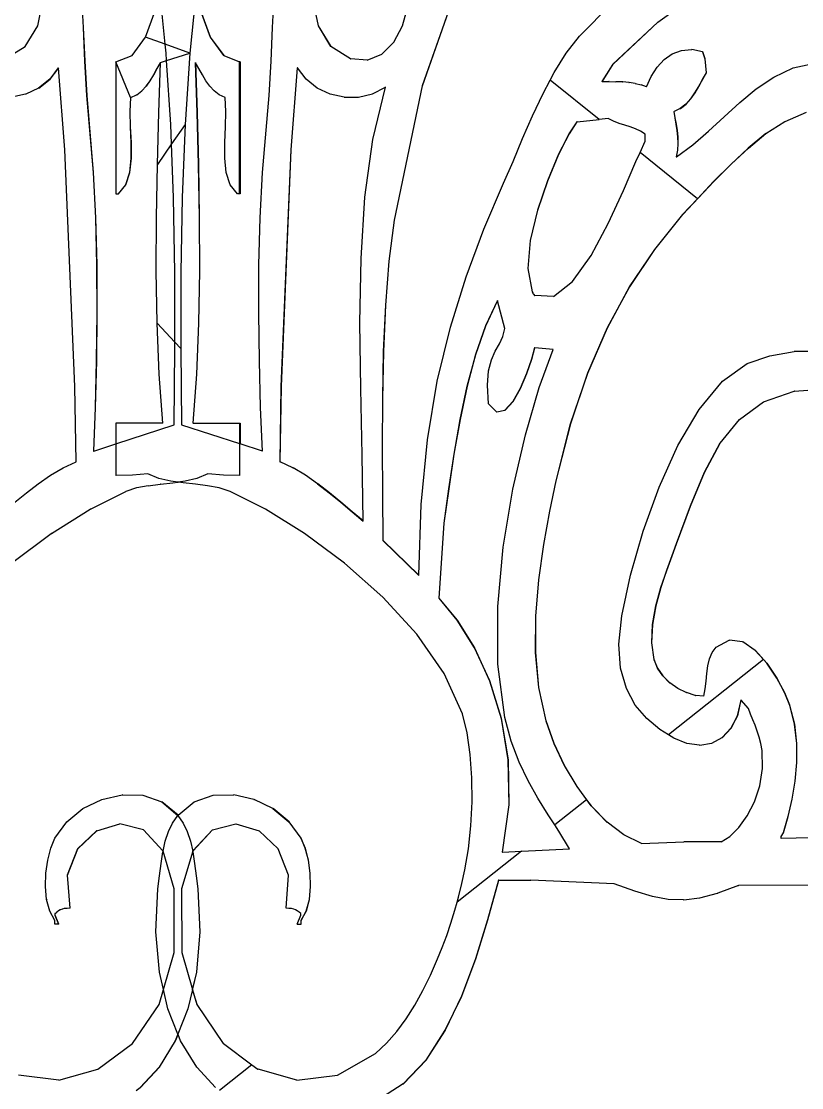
# Model space of a CAD drawing. Header units: inches. Extents: x -343 to 13887, y -13069 to -746.
# Drawn here: x 3684.22 to 3693.47, y -9118.16 to -9105.53 of the extents above; entities that cross this region are included whole.
import ezdxf

# ---------------------------------------------------------------- set-up
doc = ezdxf.new("R2010")
doc.units = ezdxf.units.IN
doc.header["$LTSCALE"] = 17
doc.header["$MEASUREMENT"] = 0

msp = doc.modelspace()

# ---------------------------------------------------------------- linework, layer by layer
for p, q in [((3688.975, -9106.29), (3689.45, -9104.941)), ((3685.927, -9105.8), (3685.858, -9105.124)), ((3686.297, -9105.124), (3686.217, -9105.904)), ((3684.934, -9105.214), (3684.956, -9105.6)), ((3684.958, -9105.6), (3684.937, -9105.214)), ((3687.199, -9105.6), (3687.221, -9105.214)), ((3684.417, -9105.583), (3684.479, -9105.285)), ((3687.675, -9105.285), (3687.738, -9105.583)), ((3687.741, -9105.583), (3687.678, -9105.285)), ((3688.738, -9105.581), (3688.8, -9105.352)), ((3689.326, -9105.286), (3688.972, -9106.29)), ((3690.833, -9105.703), (3691.215, -9105.32)), ((3691.763, -9105.537), (3692.054, -9105.327)), ((3685.695, -9105.717), (3685.807, -9105.405)), ((3686.347, -9105.405), (3686.46, -9105.717)), ((3686.463, -9105.717), (3686.35, -9105.405)), ((3684.268, -9105.825), (3684.417, -9105.583)), ((3684.956, -9105.6), (3684.974, -9105.998)), ((3684.958, -9105.6), (3684.956, -9105.6)), ((3684.977, -9105.998), (3684.958, -9105.6)), ((3687.181, -9105.998), (3687.199, -9105.6)), ((3687.738, -9105.583), (3687.741, -9105.583)), ((3687.738, -9105.583), (3687.887, -9105.825)), ((3687.89, -9105.825), (3687.741, -9105.583)), ((3688.634, -9105.775), (3688.738, -9105.581)), ((3691.761, -9105.537), (3691.23, -9106.035)), ((3691.233, -9106.035), (3691.763, -9105.537)), ((3691.761, -9105.537), (3691.763, -9105.537)), ((3685.535, -9105.933), (3685.695, -9105.717)), ((3685.927, -9105.8), (3685.695, -9105.717)), ((3686.463, -9105.717), (3686.46, -9105.717)), ((3686.46, -9105.717), (3686.62, -9105.933)), ((3686.623, -9105.933), (3686.463, -9105.717)), ((3690.678, -9105.903), (3690.833, -9105.703)), ((3684.031, -9105.973), (3684.268, -9105.825)), ((3686.217, -9105.904), (3685.927, -9105.8)), ((3685.937, -9105.904), (3685.927, -9105.8)), ((3687.887, -9105.825), (3687.89, -9105.825)), ((3688.123, -9105.973), (3687.89, -9105.825)), ((3688.492, -9105.916), (3688.634, -9105.775)), ((3691.932, -9105.912), (3692.041, -9105.872)), ((3692.041, -9105.872), (3692.16, -9105.863)), ((3692.16, -9105.863), (3692.163, -9105.863)), ((3692.291, -9105.89), (3692.163, -9105.863)), ((3684.974, -9105.998), (3684.997, -9106.406)), ((3684.977, -9105.998), (3684.974, -9105.998)), ((3685, -9106.406), (3684.977, -9105.998)), ((3685.342, -9106.008), (3685.535, -9105.933)), ((3685.342, -9106.008), (3685.342, -9107.571)), ((3685.517, -9106.429), (3685.342, -9106.008)), ((3685.87, -9106.014), (3685.943, -9105.991)), ((3685.943, -9105.991), (3685.937, -9105.904)), ((3685.943, -9105.991), (3686.217, -9105.904)), ((3685.993, -9106.748), (3685.943, -9105.991)), ((3686.217, -9105.904), (3686.162, -9106.748)), ((3686.623, -9105.933), (3686.62, -9105.933)), ((3686.623, -9105.933), (3686.807, -9106.006)), ((3686.816, -9106.008), (3686.807, -9106.006)), ((3686.807, -9106.029), (3686.807, -9106.006)), ((3686.807, -9106.029), (3686.816, -9106.008)), ((3686.816, -9106.008), (3686.816, -9107.571)), ((3687.158, -9106.406), (3687.181, -9105.998)), ((3688.123, -9105.973), (3688.126, -9105.973)), ((3688.321, -9105.988), (3688.126, -9105.973)), ((3688.321, -9105.988), (3688.492, -9105.916)), ((3690.536, -9106.132), (3690.678, -9105.903)), ((3691.753, -9106.07), (3691.836, -9105.979)), ((3691.836, -9105.979), (3691.932, -9105.912)), ((3692.291, -9105.89), (3692.294, -9105.89)), ((3692.291, -9105.89), (3692.32, -9105.973)), ((3692.323, -9105.973), (3692.294, -9105.89)), ((3692.32, -9105.973), (3692.323, -9105.973)), ((3692.32, -9105.973), (3692.335, -9106.139)), ((3692.338, -9106.139), (3692.323, -9105.973)), ((3693.366, -9106.077), (3693.843, -9105.977)), ((3684.664, -9106.077), (3684.56, -9106.214)), ((3684.563, -9106.214), (3684.665, -9106.08)), ((3684.665, -9106.08), (3684.664, -9106.077)), ((3684.738, -9107.051), (3684.665, -9106.08)), ((3685.828, -9106.087), (3685.788, -9106.16)), ((3685.791, -9106.16), (3685.831, -9106.087)), ((3685.87, -9106.014), (3685.828, -9106.087)), ((3685.831, -9106.087), (3685.828, -9106.087)), ((3685.831, -9106.087), (3685.87, -9106.02)), ((3685.851, -9106.609), (3685.87, -9106.02)), ((3685.87, -9106.02), (3685.87, -9106.014)), ((3686.284, -9106.014), (3686.304, -9106.609)), ((3686.287, -9106.02), (3686.284, -9106.014)), ((3686.307, -9106.609), (3686.287, -9106.02)), ((3686.326, -9106.087), (3686.287, -9106.02)), ((3686.367, -9106.16), (3686.326, -9106.087)), ((3686.807, -9107.571), (3686.807, -9106.029)), ((3687.49, -9106.077), (3687.416, -9107.051)), ((3687.419, -9107.051), (3687.493, -9106.08)), ((3687.493, -9106.08), (3687.49, -9106.077)), ((3687.595, -9106.214), (3687.493, -9106.08)), ((3690.488, -9106.223), (3690.536, -9106.132)), ((3691.23, -9106.035), (3691.098, -9106.243)), ((3691.101, -9106.242), (3691.233, -9106.035)), ((3691.23, -9106.035), (3691.233, -9106.035)), ((3691.683, -9106.18), (3691.753, -9106.07)), ((3693.136, -9106.188), (3693.366, -9106.077)), ((3684.56, -9106.214), (3684.427, -9106.32)), ((3684.43, -9106.32), (3684.563, -9106.214)), ((3684.563, -9106.214), (3684.56, -9106.214)), ((3685.746, -9106.231), (3685.701, -9106.296)), ((3685.703, -9106.296), (3685.749, -9106.231)), ((3685.788, -9106.16), (3685.746, -9106.231)), ((3685.746, -9106.231), (3685.749, -9106.231)), ((3685.749, -9106.231), (3685.791, -9106.16)), ((3685.788, -9106.16), (3685.791, -9106.16)), ((3686.408, -9106.231), (3686.367, -9106.16)), ((3686.454, -9106.296), (3686.408, -9106.231)), ((3687.727, -9106.32), (3687.595, -9106.214)), ((3690.403, -9106.383), (3690.488, -9106.223)), ((3691.067, -9106.69), (3690.488, -9106.223)), ((3691.098, -9106.243), (3691.101, -9106.242)), ((3691.101, -9106.242), (3691.181, -9106.242)), ((3691.181, -9106.242), (3691.184, -9106.242)), ((3691.184, -9106.242), (3691.183, -9106.242)), ((3691.184, -9106.242), (3691.263, -9106.243)), ((3691.263, -9106.243), (3691.266, -9106.243)), ((3691.343, -9106.246), (3691.266, -9106.243)), ((3691.343, -9106.246), (3691.346, -9106.246)), ((3691.42, -9106.252), (3691.346, -9106.246)), ((3691.42, -9106.252), (3691.423, -9106.252)), ((3691.494, -9106.264), (3691.423, -9106.252)), ((3691.494, -9106.264), (3691.497, -9106.264)), ((3691.497, -9106.264), (3691.563, -9106.281)), ((3691.628, -9106.305), (3691.683, -9106.18)), ((3692.29, -9106.218), (3692.245, -9106.298)), ((3692.248, -9106.298), (3692.292, -9106.218)), ((3692.335, -9106.139), (3692.29, -9106.218)), ((3692.29, -9106.218), (3692.292, -9106.218)), ((3692.292, -9106.218), (3692.338, -9106.139)), ((3692.335, -9106.139), (3692.338, -9106.139)), ((3692.927, -9106.328), (3693.136, -9106.188)), ((3684.427, -9106.32), (3684.277, -9106.391)), ((3684.43, -9106.32), (3684.427, -9106.32)), ((3685.591, -9106.398), (3685.649, -9106.352)), ((3685.701, -9106.296), (3685.649, -9106.352)), ((3685.649, -9106.352), (3685.652, -9106.352)), ((3685.652, -9106.352), (3685.703, -9106.296)), ((3685.701, -9106.296), (3685.703, -9106.296)), ((3686.506, -9106.352), (3686.454, -9106.296)), ((3686.566, -9106.398), (3686.506, -9106.352)), ((3687.88, -9106.391), (3687.727, -9106.32)), ((3688.218, -9106.426), (3688.381, -9106.386)), ((3688.381, -9106.386), (3688.384, -9106.386)), ((3688.384, -9106.386), (3688.535, -9106.306)), ((3688.385, -9106.928), (3688.535, -9106.306)), ((3688.535, -9106.306), (3688.536, -9106.305)), ((3688.972, -9106.29), (3688.639, -9107.881)), ((3688.642, -9107.881), (3688.975, -9106.29)), ((3688.972, -9106.29), (3688.975, -9106.29)), ((3690.279, -9106.647), (3690.403, -9106.383)), ((3691.563, -9106.281), (3691.566, -9106.281)), ((3691.628, -9106.305), (3691.566, -9106.281)), ((3692.199, -9106.375), (3692.15, -9106.447)), ((3692.153, -9106.447), (3692.202, -9106.375)), ((3692.245, -9106.298), (3692.199, -9106.375)), ((3692.199, -9106.375), (3692.202, -9106.375)), ((3692.202, -9106.375), (3692.248, -9106.298)), ((3692.245, -9106.298), (3692.248, -9106.298)), ((3692.732, -9106.489), (3692.927, -9106.328)), ((3684.274, -9106.391), (3684.112, -9106.427)), ((3684.277, -9106.391), (3684.274, -9106.391)), ((3684.997, -9106.406), (3685.075, -9107.319)), ((3685, -9106.406), (3684.997, -9106.406)), ((3685.078, -9107.319), (3685, -9106.406)), ((3685.517, -9106.429), (3685.508, -9106.594)), ((3685.511, -9106.594), (3685.52, -9106.429)), ((3685.517, -9106.429), (3685.52, -9106.429)), ((3685.52, -9106.429), (3685.589, -9106.398)), ((3685.589, -9106.398), (3685.591, -9106.398)), ((3686.638, -9106.429), (3686.566, -9106.398)), ((3686.647, -9106.594), (3686.638, -9106.429)), ((3687.08, -9107.319), (3687.158, -9106.406)), ((3688.045, -9106.427), (3687.88, -9106.391)), ((3688.045, -9106.427), (3688.048, -9106.427)), ((3688.048, -9106.427), (3688.215, -9106.426)), ((3688.215, -9106.426), (3688.218, -9106.426)), ((3692.094, -9106.51), (3692.028, -9106.56)), ((3692.031, -9106.56), (3692.096, -9106.51)), ((3692.15, -9106.447), (3692.094, -9106.51)), ((3692.094, -9106.51), (3692.096, -9106.51)), ((3692.096, -9106.51), (3692.153, -9106.447)), ((3692.15, -9106.447), (3692.153, -9106.447)), ((3692.546, -9106.659), (3692.732, -9106.489)), ((3685.508, -9106.594), (3685.513, -9106.776)), ((3685.508, -9106.594), (3685.511, -9106.594)), ((3685.516, -9106.776), (3685.511, -9106.594)), ((3685.834, -9107.225), (3685.851, -9106.609)), ((3686.304, -9106.609), (3686.32, -9107.225)), ((3686.307, -9106.609), (3686.304, -9106.609)), ((3686.323, -9107.225), (3686.307, -9106.609)), ((3686.641, -9106.776), (3686.647, -9106.594)), ((3691.952, -9106.595), (3691.955, -9106.595)), ((3691.952, -9106.595), (3691.965, -9106.672)), ((3692.028, -9106.56), (3691.955, -9106.595)), ((3691.968, -9106.672), (3691.955, -9106.595)), ((3692.028, -9106.56), (3692.031, -9106.56)), ((3693.27, -9106.714), (3693.523, -9106.605)), ((3686.002, -9106.98), (3685.993, -9106.748)), ((3686.162, -9106.748), (3686.002, -9106.98)), ((3686.162, -9106.748), (3686.129, -9107.615)), ((3690.161, -9106.917), (3690.279, -9106.647)), ((3690.803, -9106.72), (3690.71, -9106.86)), ((3690.713, -9106.86), (3690.806, -9106.72)), ((3690.806, -9106.72), (3690.803, -9106.72)), ((3690.806, -9106.72), (3691.067, -9106.69)), ((3691.172, -9106.678), (3691.067, -9106.69)), ((3691.238, -9106.711), (3691.172, -9106.678)), ((3691.304, -9106.737), (3691.238, -9106.711)), ((3691.371, -9106.758), (3691.304, -9106.737)), ((3691.436, -9106.779), (3691.371, -9106.758)), ((3691.965, -9106.672), (3691.968, -9106.672)), ((3691.965, -9106.672), (3691.978, -9106.747)), ((3691.981, -9106.747), (3691.968, -9106.672)), ((3691.978, -9106.747), (3691.981, -9106.747)), ((3691.978, -9106.747), (3691.99, -9106.822)), ((3691.992, -9106.822), (3691.981, -9106.747)), ((3692.363, -9106.83), (3692.546, -9106.659)), ((3693.043, -9106.857), (3693.267, -9106.714)), ((3693.267, -9106.714), (3693.27, -9106.714)), ((3685.513, -9106.776), (3685.516, -9106.776)), ((3685.513, -9106.776), (3685.522, -9106.964)), ((3685.525, -9106.964), (3685.516, -9106.776)), ((3686.633, -9106.964), (3686.641, -9106.776)), ((3690.71, -9106.86), (3690.587, -9107.102)), ((3690.59, -9107.102), (3690.713, -9106.86)), ((3690.71, -9106.86), (3690.713, -9106.86)), ((3691.498, -9106.802), (3691.436, -9106.779)), ((3691.558, -9106.829), (3691.498, -9106.802)), ((3691.613, -9106.865), (3691.558, -9106.829)), ((3691.613, -9106.948), (3691.613, -9106.865)), ((3691.99, -9106.822), (3691.997, -9106.896)), ((3691.99, -9106.822), (3691.992, -9106.822)), ((3692, -9106.896), (3691.992, -9106.822)), ((3692.177, -9106.991), (3692.363, -9106.83)), ((3693.04, -9106.857), (3692.831, -9107.028)), ((3692.834, -9107.028), (3693.043, -9106.857)), ((3693.04, -9106.857), (3693.043, -9106.857)), ((3685.522, -9106.964), (3685.525, -9106.964)), ((3685.522, -9106.964), (3685.523, -9107.149)), ((3685.525, -9107.149), (3685.525, -9106.964)), ((3686.002, -9106.98), (3685.834, -9107.225)), ((3686.026, -9107.615), (3686.002, -9106.98)), ((3686.632, -9107.149), (3686.633, -9106.964)), ((3688.293, -9107.609), (3688.385, -9106.928)), ((3690.047, -9107.186), (3690.161, -9106.917)), ((3691.552, -9107.08), (3691.613, -9106.948)), ((3691.985, -9107.132), (3692.177, -9106.991)), ((3692, -9106.973), (3691.995, -9107.052)), ((3691.997, -9106.896), (3692, -9106.973)), ((3691.997, -9106.896), (3692, -9106.896)), ((3691.998, -9107.052), (3692.002, -9106.973)), ((3692.002, -9106.973), (3692, -9106.896)), ((3692, -9106.973), (3692.002, -9106.973)), ((3684.856, -9109.851), (3684.738, -9107.051)), ((3687.416, -9107.051), (3687.299, -9109.851)), ((3687.302, -9109.851), (3687.419, -9107.051)), ((3687.419, -9107.051), (3687.416, -9107.051)), ((3690.587, -9107.102), (3690.455, -9107.415)), ((3690.458, -9107.415), (3690.59, -9107.102)), ((3690.587, -9107.102), (3690.59, -9107.102)), ((3691.503, -9107.187), (3691.552, -9107.08)), ((3692.232, -9107.628), (3691.552, -9107.08)), ((3691.995, -9107.052), (3691.981, -9107.134)), ((3691.981, -9107.134), (3691.985, -9107.132)), ((3691.985, -9107.132), (3691.998, -9107.052)), ((3691.995, -9107.052), (3691.998, -9107.052)), ((3692.831, -9107.028), (3692.629, -9107.219)), ((3692.632, -9107.219), (3692.834, -9107.028)), ((3692.831, -9107.028), (3692.834, -9107.028)), ((3685.523, -9107.149), (3685.505, -9107.319)), ((3685.508, -9107.319), (3685.525, -9107.149)), ((3685.523, -9107.149), (3685.525, -9107.149)), ((3685.824, -9107.852), (3685.834, -9107.225)), ((3686.32, -9107.225), (3686.331, -9107.852)), ((3686.323, -9107.225), (3686.32, -9107.225)), ((3686.334, -9107.852), (3686.323, -9107.225)), ((3686.65, -9107.319), (3686.632, -9107.149)), ((3689.935, -9107.445), (3690.047, -9107.186)), ((3691.354, -9107.531), (3691.503, -9107.187)), ((3692.629, -9107.219), (3692.423, -9107.425)), ((3692.426, -9107.425), (3692.632, -9107.219)), ((3692.629, -9107.219), (3692.632, -9107.219)), ((3685.075, -9107.319), (3685.102, -9107.854)), ((3685.078, -9107.319), (3685.075, -9107.319)), ((3685.105, -9107.854), (3685.078, -9107.319)), ((3685.505, -9107.319), (3685.457, -9107.463)), ((3685.46, -9107.463), (3685.508, -9107.319)), ((3685.505, -9107.319), (3685.508, -9107.319)), ((3686.697, -9107.463), (3686.65, -9107.319)), ((3687.052, -9107.854), (3687.08, -9107.319)), ((3685.457, -9107.463), (3685.37, -9107.57)), ((3685.372, -9107.57), (3685.46, -9107.463)), ((3685.457, -9107.463), (3685.46, -9107.463)), ((3686.785, -9107.57), (3686.697, -9107.463)), ((3689.703, -9107.99), (3689.935, -9107.445)), ((3690.455, -9107.415), (3690.336, -9107.766)), ((3690.339, -9107.766), (3690.458, -9107.415)), ((3690.455, -9107.415), (3690.458, -9107.415)), ((3692.058, -9107.817), (3692.426, -9107.425)), ((3692.423, -9107.425), (3692.232, -9107.628)), ((3692.423, -9107.425), (3692.426, -9107.425)), ((3685.342, -9107.571), (3685.35, -9107.571)), ((3685.35, -9107.571), (3685.37, -9107.57)), ((3685.37, -9107.57), (3685.372, -9107.57)), ((3686.041, -9108.501), (3686.026, -9107.615)), ((3686.129, -9107.615), (3686.114, -9108.501)), ((3686.807, -9107.571), (3686.785, -9107.57)), ((3686.816, -9107.571), (3686.807, -9107.571)), ((3688.247, -9108.337), (3688.293, -9107.609)), ((3691.174, -9107.922), (3691.354, -9107.531)), ((3692.232, -9107.628), (3692.055, -9107.817)), ((3690.336, -9107.766), (3690.251, -9108.124)), ((3690.254, -9108.124), (3690.339, -9107.766)), ((3690.336, -9107.766), (3690.339, -9107.766)), ((3685.102, -9107.854), (3685.116, -9108.413)), ((3685.105, -9107.854), (3685.102, -9107.854)), ((3685.119, -9108.413), (3685.105, -9107.854)), ((3685.822, -9108.482), (3685.824, -9107.852)), ((3686.331, -9107.852), (3686.333, -9108.482)), ((3686.334, -9107.852), (3686.331, -9107.852)), ((3686.336, -9108.482), (3686.334, -9107.852)), ((3687.038, -9108.413), (3687.052, -9107.854)), ((3688.639, -9107.881), (3688.577, -9108.369)), ((3688.58, -9108.369), (3688.642, -9107.881)), ((3688.639, -9107.881), (3688.642, -9107.881)), ((3692.055, -9107.817), (3691.723, -9108.229)), ((3691.726, -9108.229), (3692.058, -9107.817)), ((3692.055, -9107.817), (3692.058, -9107.817)), ((3689.491, -9108.554), (3689.703, -9107.99)), ((3690.971, -9108.301), (3691.174, -9107.922)), ((3690.251, -9108.124), (3690.223, -9108.456)), ((3690.226, -9108.456), (3690.254, -9108.124)), ((3690.251, -9108.124), (3690.254, -9108.124)), ((3691.723, -9108.229), (3691.425, -9108.673)), ((3691.428, -9108.673), (3691.726, -9108.229)), ((3691.723, -9108.229), (3691.726, -9108.229)), ((3688.234, -9109.097), (3688.247, -9108.337)), ((3688.577, -9108.369), (3688.536, -9108.891)), ((3688.539, -9108.891), (3688.58, -9108.369)), ((3688.577, -9108.369), (3688.58, -9108.369)), ((3690.753, -9108.608), (3690.971, -9108.301)), ((3685.116, -9108.413), (3685.119, -9108.983)), ((3685.119, -9108.413), (3685.116, -9108.413)), ((3685.122, -9108.983), (3685.119, -9108.413)), ((3685.832, -9109.104), (3685.822, -9108.482)), ((3686.042, -9109.326), (3686.041, -9108.501)), ((3686.114, -9108.501), (3686.113, -9109.401)), ((3686.333, -9108.482), (3686.323, -9109.104)), ((3686.325, -9109.104), (3686.336, -9108.482)), ((3686.336, -9108.482), (3686.333, -9108.482)), ((3687.036, -9108.983), (3687.038, -9108.413)), ((3690.223, -9108.456), (3690.226, -9108.456)), ((3690.223, -9108.456), (3690.273, -9108.731)), ((3690.276, -9108.731), (3690.226, -9108.456)), ((3689.305, -9109.15), (3689.491, -9108.554)), ((3690.528, -9108.785), (3690.753, -9108.608)), ((3690.273, -9108.731), (3690.28, -9108.744)), ((3690.273, -9108.731), (3690.276, -9108.731)), ((3690.283, -9108.744), (3690.276, -9108.731)), ((3690.28, -9108.744), (3690.283, -9108.744)), ((3690.28, -9108.744), (3690.283, -9108.752)), ((3690.286, -9108.752), (3690.283, -9108.744)), ((3690.283, -9108.752), (3690.288, -9108.759)), ((3690.283, -9108.752), (3690.286, -9108.752)), ((3690.291, -9108.759), (3690.286, -9108.752)), ((3690.288, -9108.759), (3690.291, -9108.759)), ((3690.288, -9108.759), (3690.293, -9108.763)), ((3690.296, -9108.763), (3690.291, -9108.759)), ((3690.293, -9108.763), (3690.296, -9108.763)), ((3690.293, -9108.763), (3690.303, -9108.773)), ((3690.306, -9108.773), (3690.296, -9108.763)), ((3690.303, -9108.773), (3690.306, -9108.773)), ((3690.528, -9108.785), (3690.306, -9108.773)), ((3691.425, -9108.673), (3691.161, -9109.158)), ((3691.164, -9109.158), (3691.428, -9108.673)), ((3691.425, -9108.673), (3691.428, -9108.673)), ((3688.536, -9108.891), (3688.511, -9109.438)), ((3688.514, -9109.438), (3688.539, -9108.891)), ((3688.536, -9108.891), (3688.539, -9108.891)), ((3689.861, -9108.835), (3689.72, -9109.132)), ((3689.723, -9109.132), (3689.862, -9108.839)), ((3689.862, -9108.839), (3689.861, -9108.835)), ((3689.949, -9109.167), (3689.862, -9108.839)), ((3685.119, -9108.983), (3685.112, -9109.55)), ((3685.115, -9109.55), (3685.122, -9108.983)), ((3685.122, -9108.983), (3685.119, -9108.983)), ((3687.043, -9109.55), (3687.036, -9108.983)), ((3685.857, -9109.708), (3685.832, -9109.104)), ((3685.832, -9109.104), (3686.042, -9109.326)), ((3686.323, -9109.104), (3686.298, -9109.708)), ((3686.3, -9109.708), (3686.325, -9109.104)), ((3686.325, -9109.104), (3686.323, -9109.104)), ((3688.243, -9109.877), (3688.234, -9109.097)), ((3689.15, -9109.79), (3689.305, -9109.15)), ((3689.72, -9109.132), (3689.602, -9109.473)), ((3689.605, -9109.473), (3689.723, -9109.132)), ((3689.723, -9109.132), (3689.72, -9109.132)), ((3689.925, -9109.262), (3689.949, -9109.167)), ((3691.161, -9109.158), (3690.928, -9109.695)), ((3690.931, -9109.695), (3691.164, -9109.158)), ((3691.161, -9109.158), (3691.164, -9109.158)), ((3689.885, -9109.347), (3689.925, -9109.262)), ((3686.034, -9110.307), (3686.042, -9109.401)), ((3686.042, -9109.326), (3686.113, -9109.401)), ((3686.042, -9109.401), (3686.042, -9109.326)), ((3686.113, -9109.401), (3686.121, -9110.307)), ((3689.837, -9109.435), (3689.885, -9109.347)), ((3690.303, -9109.395), (3690.266, -9109.527)), ((3690.269, -9109.527), (3690.305, -9109.395)), ((3690.305, -9109.395), (3690.303, -9109.395)), ((3690.524, -9109.416), (3690.305, -9109.395)), ((3690.358, -9109.864), (3690.524, -9109.416)), ((3688.511, -9109.438), (3688.5, -9109.999)), ((3688.503, -9109.999), (3688.514, -9109.438)), ((3688.511, -9109.438), (3688.514, -9109.438)), ((3689.602, -9109.473), (3689.503, -9109.847)), ((3689.505, -9109.847), (3689.605, -9109.473)), ((3689.602, -9109.473), (3689.605, -9109.473)), ((3689.757, -9109.667), (3689.792, -9109.537)), ((3689.792, -9109.537), (3689.837, -9109.435)), ((3690.266, -9109.527), (3690.208, -9109.698)), ((3690.211, -9109.698), (3690.269, -9109.527)), ((3690.266, -9109.527), (3690.269, -9109.527)), ((3692.821, -9109.581), (3693.09, -9109.489)), ((3693.09, -9109.489), (3693.377, -9109.439)), ((3693.669, -9109.437), (3693.377, -9109.439)), ((3685.112, -9109.55), (3685.097, -9110.1)), ((3685.1, -9110.1), (3685.115, -9109.55)), ((3685.115, -9109.55), (3685.112, -9109.55)), ((3687.057, -9110.1), (3687.043, -9109.55)), ((3689.743, -9109.836), (3689.757, -9109.667)), ((3692.526, -9109.788), (3692.821, -9109.581)), ((3685.9, -9110.287), (3685.857, -9109.708)), ((3686.298, -9109.708), (3686.255, -9110.287)), ((3686.258, -9110.287), (3686.3, -9109.708)), ((3686.3, -9109.708), (3686.298, -9109.708)), ((3689.032, -9110.486), (3689.15, -9109.79)), ((3690.208, -9109.698), (3690.133, -9109.876)), ((3690.136, -9109.876), (3690.211, -9109.698)), ((3690.208, -9109.698), (3690.211, -9109.698)), ((3690.928, -9109.695), (3690.726, -9110.296)), ((3690.729, -9110.296), (3690.931, -9109.695)), ((3690.928, -9109.695), (3690.931, -9109.695)), ((3692.25, -9110.123), (3692.526, -9109.788)), ((3684.871, -9110.743), (3684.856, -9109.851)), ((3687.299, -9109.851), (3687.284, -9110.743)), ((3687.287, -9110.743), (3687.302, -9109.851)), ((3687.299, -9109.851), (3687.302, -9109.851)), ((3688.259, -9110.665), (3688.243, -9109.877)), ((3689.503, -9109.847), (3689.419, -9110.245)), ((3689.421, -9110.245), (3689.505, -9109.847)), ((3689.503, -9109.847), (3689.505, -9109.847)), ((3689.758, -9110.058), (3689.743, -9109.836)), ((3690.133, -9109.876), (3690.046, -9110.031)), ((3690.048, -9110.031), (3690.136, -9109.876)), ((3690.133, -9109.876), (3690.136, -9109.876)), ((3690.193, -9110.425), (3690.358, -9109.864)), ((3693.015, -9110.035), (3693.376, -9109.908)), ((3693.379, -9109.908), (3693.376, -9109.908)), ((3693.379, -9109.908), (3693.837, -9109.872)), ((3688.5, -9109.999), (3688.498, -9110.566)), ((3688.5, -9109.999), (3688.503, -9109.999)), ((3688.501, -9110.566), (3688.503, -9109.999)), ((3690.046, -9110.031), (3689.951, -9110.134)), ((3689.954, -9110.134), (3690.048, -9110.031)), ((3690.046, -9110.031), (3690.048, -9110.031)), ((3692.729, -9110.243), (3693.012, -9110.035)), ((3693.012, -9110.035), (3693.015, -9110.035)), ((3685.097, -9110.1), (3685.077, -9110.618)), ((3685.08, -9110.617), (3685.1, -9110.1)), ((3685.1, -9110.1), (3685.097, -9110.1)), ((3687.078, -9110.617), (3687.057, -9110.1)), ((3689.853, -9110.153), (3689.758, -9110.058)), ((3689.853, -9110.153), (3689.856, -9110.153)), ((3689.856, -9110.153), (3689.951, -9110.134)), ((3689.951, -9110.134), (3689.954, -9110.134)), ((3691.999, -9110.553), (3692.25, -9110.123)), ((3685.342, -9110.287), (3685.342, -9110.532)), ((3685.9, -9110.287), (3685.342, -9110.287)), ((3686.258, -9110.287), (3686.255, -9110.287)), ((3686.258, -9110.287), (3686.807, -9110.287)), ((3686.807, -9110.287), (3686.816, -9110.287)), ((3686.807, -9110.287), (3686.807, -9110.529)), ((3686.816, -9110.287), (3686.816, -9110.533)), ((3689.419, -9110.245), (3689.347, -9110.655)), ((3689.35, -9110.655), (3689.421, -9110.245)), ((3689.419, -9110.245), (3689.421, -9110.245)), ((3690.726, -9110.296), (3690.553, -9110.971)), ((3690.556, -9110.971), (3690.729, -9110.296)), ((3690.726, -9110.296), (3690.729, -9110.296)), ((3692.726, -9110.243), (3692.498, -9110.525)), ((3692.501, -9110.525), (3692.729, -9110.243)), ((3692.726, -9110.243), (3692.729, -9110.243)), ((3685.342, -9110.532), (3686.034, -9110.307)), ((3686.121, -9110.307), (3686.807, -9110.529)), ((3690.045, -9111.067), (3690.193, -9110.425)), ((3685.08, -9110.617), (3685.342, -9110.532)), ((3685.342, -9110.532), (3685.342, -9110.906)), ((3686.816, -9110.533), (3686.807, -9110.529)), ((3686.807, -9110.529), (3686.807, -9110.907)), ((3687.078, -9110.617), (3686.816, -9110.533)), ((3688.958, -9111.249), (3689.032, -9110.486)), ((3691.777, -9111.045), (3691.999, -9110.553)), ((3692.498, -9110.525), (3692.311, -9110.87)), ((3692.314, -9110.87), (3692.501, -9110.525)), ((3692.498, -9110.525), (3692.501, -9110.525)), ((3685.077, -9110.618), (3685.08, -9110.617)), ((3688.271, -9111.445), (3688.259, -9110.665)), ((3688.498, -9110.566), (3688.501, -9110.566)), ((3688.498, -9110.566), (3688.501, -9111.128)), ((3688.504, -9111.128), (3688.501, -9110.566)), ((3689.347, -9110.655), (3689.285, -9111.066)), ((3689.287, -9111.066), (3689.35, -9110.655)), ((3689.347, -9110.655), (3689.35, -9110.655)), ((3684.717, -9110.816), (3684.871, -9110.743)), ((3687.284, -9110.743), (3687.287, -9110.743)), ((3687.438, -9110.816), (3687.287, -9110.743)), ((3684.424, -9111.004), (3684.568, -9110.904)), ((3684.568, -9110.904), (3684.717, -9110.816)), ((3685.347, -9110.907), (3685.342, -9110.906)), ((3685.539, -9110.903), (3685.347, -9110.907)), ((3685.723, -9110.888), (3685.539, -9110.903)), ((3685.853, -9110.94), (3685.723, -9110.888)), ((3686.432, -9110.888), (3686.302, -9110.94)), ((3686.616, -9110.903), (3686.432, -9110.888)), ((3686.807, -9110.907), (3686.616, -9110.903)), ((3687.438, -9110.816), (3687.441, -9110.816)), ((3687.587, -9110.904), (3687.441, -9110.816)), ((3687.587, -9110.904), (3687.59, -9110.904)), ((3687.731, -9111.004), (3687.59, -9110.904)), ((3692.311, -9110.87), (3692.145, -9111.271)), ((3692.148, -9111.271), (3692.314, -9110.87)), ((3692.311, -9110.87), (3692.314, -9110.87)), ((3684.284, -9111.111), (3684.424, -9111.004)), ((3685.587, -9111.054), (3685.462, -9111.095)), ((3685.59, -9111.054), (3685.587, -9111.054)), ((3685.725, -9111.028), (3685.59, -9111.054)), ((3685.727, -9111.028), (3685.725, -9111.028)), ((3685.727, -9111.028), (3685.869, -9111.01)), ((3685.993, -9110.973), (3685.853, -9110.94)), ((3685.872, -9111.01), (3685.869, -9111.01)), ((3685.872, -9111.01), (3686.016, -9110.994)), ((3686.077, -9110.985), (3685.993, -9110.973)), ((3686.019, -9110.994), (3686.016, -9110.994)), ((3686.019, -9110.994), (3686.077, -9110.985)), ((3686.077, -9110.985), (3686.079, -9110.985)), ((3686.162, -9110.973), (3686.079, -9110.985)), ((3686.138, -9110.994), (3686.079, -9110.985)), ((3686.285, -9111.01), (3686.138, -9110.994)), ((3686.302, -9110.94), (3686.162, -9110.973)), ((3686.43, -9111.028), (3686.285, -9111.01)), ((3686.568, -9111.054), (3686.43, -9111.028)), ((3686.695, -9111.095), (3686.568, -9111.054)), ((3687.731, -9111.004), (3687.733, -9111.004)), ((3687.731, -9111.004), (3687.87, -9111.111)), ((3687.873, -9111.111), (3687.733, -9111.004)), ((3690.553, -9110.971), (3690.478, -9111.328)), ((3690.481, -9111.328), (3690.556, -9110.971)), ((3690.553, -9110.971), (3690.556, -9110.971)), ((3691.588, -9111.567), (3691.777, -9111.045)), ((3684.148, -9111.224), (3684.284, -9111.111)), ((3685.042, -9111.305), (3685.46, -9111.095)), ((3685.462, -9111.095), (3685.46, -9111.095)), ((3687.115, -9111.305), (3686.695, -9111.095)), ((3687.87, -9111.111), (3688.007, -9111.224)), ((3687.87, -9111.111), (3687.873, -9111.111)), ((3688.009, -9111.224), (3687.873, -9111.111)), ((3688.501, -9111.128), (3688.504, -9111.128)), ((3688.501, -9111.128), (3688.506, -9111.676)), ((3688.509, -9111.676), (3688.504, -9111.128)), ((3689.285, -9111.066), (3689.228, -9111.469)), ((3689.231, -9111.469), (3689.287, -9111.066)), ((3689.285, -9111.066), (3689.287, -9111.066)), ((3689.931, -9111.755), (3690.045, -9111.067)), ((3684.58, -9111.593), (3685.039, -9111.305)), ((3685.042, -9111.305), (3685.039, -9111.305)), ((3687.577, -9111.593), (3687.115, -9111.305)), ((3688.007, -9111.224), (3688.14, -9111.337)), ((3688.007, -9111.224), (3688.009, -9111.224)), ((3688.143, -9111.337), (3688.009, -9111.224)), ((3688.933, -9112.088), (3688.958, -9111.249)), ((3692.145, -9111.271), (3691.981, -9111.717)), ((3691.984, -9111.717), (3692.148, -9111.271)), ((3692.145, -9111.271), (3692.148, -9111.271)), ((3688.14, -9111.337), (3688.143, -9111.337)), ((3688.14, -9111.337), (3688.271, -9111.448)), ((3688.271, -9111.445), (3688.143, -9111.337)), ((3690.478, -9111.328), (3690.407, -9111.722)), ((3690.41, -9111.722), (3690.481, -9111.328)), ((3690.478, -9111.328), (3690.481, -9111.328)), ((3688.271, -9111.448), (3688.271, -9111.445)), ((3689.228, -9111.469), (3689.169, -9112.36)), ((3689.172, -9112.36), (3689.231, -9111.469)), ((3689.228, -9111.469), (3689.231, -9111.469)), ((3691.439, -9112.085), (3691.588, -9111.567)), ((3684.107, -9111.944), (3684.578, -9111.593)), ((3684.58, -9111.593), (3684.578, -9111.593)), ((3688.05, -9111.944), (3687.577, -9111.593)), ((3688.506, -9111.676), (3688.509, -9111.676)), ((3688.506, -9111.676), (3688.933, -9112.091)), ((3688.933, -9112.088), (3688.509, -9111.676)), ((3689.866, -9112.457), (3689.931, -9111.755)), ((3690.407, -9111.722), (3690.35, -9112.141)), ((3690.353, -9112.141), (3690.41, -9111.722)), ((3690.407, -9111.722), (3690.41, -9111.722)), ((3691.981, -9111.717), (3691.929, -9111.856)), ((3691.932, -9111.856), (3691.984, -9111.717)), ((3691.981, -9111.717), (3691.984, -9111.717)), ((3688.504, -9112.346), (3688.05, -9111.944)), ((3691.929, -9111.856), (3691.864, -9112.031)), ((3691.867, -9112.031), (3691.932, -9111.856)), ((3691.929, -9111.856), (3691.932, -9111.856)), ((3691.864, -9112.031), (3691.796, -9112.233)), ((3691.799, -9112.233), (3691.867, -9112.031)), ((3691.864, -9112.031), (3691.867, -9112.031)), ((3688.933, -9112.091), (3688.933, -9112.088)), ((3690.35, -9112.141), (3690.315, -9112.571)), ((3690.318, -9112.571), (3690.353, -9112.141)), ((3690.35, -9112.141), (3690.353, -9112.141)), ((3691.334, -9112.568), (3691.439, -9112.085)), ((3691.796, -9112.233), (3691.737, -9112.45)), ((3691.74, -9112.45), (3691.799, -9112.233)), ((3691.796, -9112.233), (3691.799, -9112.233)), ((3688.908, -9112.786), (3688.504, -9112.346)), ((3689.169, -9112.36), (3689.172, -9112.36)), ((3689.169, -9112.36), (3689.384, -9112.619)), ((3689.387, -9112.619), (3689.172, -9112.36)), ((3691.737, -9112.45), (3691.697, -9112.672)), ((3691.7, -9112.672), (3691.74, -9112.45)), ((3691.737, -9112.45), (3691.74, -9112.45)), ((3689.867, -9113.14), (3689.866, -9112.457)), ((3690.315, -9112.571), (3690.312, -9113.002)), ((3690.315, -9113.002), (3690.318, -9112.571)), ((3690.315, -9112.571), (3690.318, -9112.571)), ((3691.299, -9112.905), (3691.334, -9112.568)), ((3689.384, -9112.619), (3689.387, -9112.619)), ((3689.384, -9112.619), (3689.59, -9112.947)), ((3689.592, -9112.947), (3689.387, -9112.619)), ((3691.697, -9112.672), (3691.686, -9112.887)), ((3691.689, -9112.887), (3691.7, -9112.672)), ((3691.697, -9112.672), (3691.7, -9112.672)), ((3689.233, -9113.251), (3688.908, -9112.786)), ((3689.59, -9112.947), (3689.592, -9112.947)), ((3689.59, -9112.947), (3689.769, -9113.338)), ((3689.772, -9113.338), (3689.592, -9112.947)), ((3691.32, -9113.19), (3691.299, -9112.905)), ((3691.686, -9112.887), (3691.689, -9112.887)), ((3691.686, -9112.887), (3691.716, -9113.086)), ((3691.719, -9113.086), (3691.689, -9112.887)), ((3692.404, -9113.004), (3692.453, -9112.941)), ((3692.453, -9112.941), (3692.608, -9112.857)), ((3692.608, -9112.857), (3692.611, -9112.857)), ((3692.764, -9112.878), (3692.611, -9112.857)), ((3692.764, -9112.878), (3692.767, -9112.878)), ((3692.914, -9112.978), (3692.767, -9112.878)), ((3690.312, -9113.002), (3690.315, -9113.002)), ((3690.312, -9113.002), (3690.349, -9113.419)), ((3690.352, -9113.419), (3690.315, -9113.002)), ((3692.355, -9113.162), (3692.373, -9113.079)), ((3692.373, -9113.079), (3692.404, -9113.004)), ((3692.914, -9112.978), (3692.917, -9112.978)), ((3692.914, -9112.978), (3693.013, -9113.087)), ((3693.055, -9113.13), (3692.917, -9112.978)), ((3689.949, -9113.771), (3689.867, -9113.14)), ((3691.389, -9113.428), (3691.32, -9113.19)), ((3691.716, -9113.086), (3691.719, -9113.086)), ((3691.716, -9113.086), (3691.757, -9113.187)), ((3691.759, -9113.187), (3691.719, -9113.086)), ((3691.757, -9113.187), (3691.759, -9113.187)), ((3691.757, -9113.187), (3691.82, -9113.28)), ((3691.823, -9113.28), (3691.759, -9113.187)), ((3693.013, -9113.087), (3691.887, -9113.978)), ((3692.344, -9113.252), (3692.355, -9113.162)), ((3693.013, -9113.087), (3693.052, -9113.13)), ((3693.052, -9113.13), (3693.055, -9113.13)), ((3693.052, -9113.13), (3693.171, -9113.306)), ((3693.173, -9113.306), (3693.055, -9113.13)), ((3689.449, -9113.729), (3689.233, -9113.251)), ((3691.82, -9113.28), (3691.902, -9113.36)), ((3691.82, -9113.28), (3691.823, -9113.28)), ((3691.905, -9113.36), (3691.823, -9113.28)), ((3692.335, -9113.343), (3692.344, -9113.252)), ((3693.171, -9113.306), (3693.173, -9113.306)), ((3693.171, -9113.306), (3693.263, -9113.48)), ((3693.265, -9113.48), (3693.173, -9113.306)), ((3689.769, -9113.338), (3689.772, -9113.338)), ((3689.769, -9113.338), (3689.907, -9113.783)), ((3689.91, -9113.783), (3689.772, -9113.338)), ((3690.349, -9113.419), (3690.352, -9113.419)), ((3690.349, -9113.419), (3690.435, -9113.812)), ((3690.438, -9113.812), (3690.352, -9113.419)), ((3691.495, -9113.625), (3691.389, -9113.428)), ((3691.902, -9113.36), (3691.905, -9113.36)), ((3691.997, -9113.427), (3691.905, -9113.36)), ((3691.997, -9113.427), (3692, -9113.427)), ((3692.099, -9113.478), (3692, -9113.427)), ((3692.305, -9113.521), (3692.324, -9113.434)), ((3692.324, -9113.434), (3692.335, -9113.343)), ((3692.099, -9113.478), (3692.102, -9113.478)), ((3692.204, -9113.51), (3692.102, -9113.478)), ((3692.204, -9113.51), (3692.207, -9113.51)), ((3692.305, -9113.521), (3692.207, -9113.51)), ((3692.747, -9113.563), (3692.704, -9113.751)), ((3692.707, -9113.751), (3692.749, -9113.566)), ((3692.749, -9113.566), (3692.747, -9113.563)), ((3692.836, -9113.667), (3692.749, -9113.566)), ((3693.263, -9113.48), (3693.321, -9113.625)), ((3693.263, -9113.48), (3693.265, -9113.48)), ((3693.324, -9113.625), (3693.265, -9113.48)), ((3691.631, -9113.785), (3691.495, -9113.625)), ((3692.86, -9113.734), (3692.836, -9113.667)), ((3693.321, -9113.625), (3693.324, -9113.625)), ((3693.321, -9113.625), (3693.379, -9113.852)), ((3693.381, -9113.852), (3693.324, -9113.625)), ((3689.504, -9113.955), (3689.449, -9113.729)), ((3689.907, -9113.783), (3689.988, -9114.274)), ((3689.907, -9113.783), (3689.91, -9113.783)), ((3689.991, -9114.274), (3689.91, -9113.783)), ((3690.025, -9114.054), (3689.949, -9113.771)), ((3690.435, -9113.812), (3690.531, -9114.079)), ((3690.435, -9113.812), (3690.438, -9113.812)), ((3690.534, -9114.079), (3690.438, -9113.812)), ((3691.786, -9113.915), (3691.631, -9113.785)), ((3692.704, -9113.751), (3692.628, -9113.9)), ((3692.63, -9113.9), (3692.707, -9113.751)), ((3692.704, -9113.751), (3692.707, -9113.751)), ((3692.886, -9113.8), (3692.86, -9113.734)), ((3692.913, -9113.865), (3692.886, -9113.8)), ((3689.541, -9114.211), (3689.504, -9113.955)), ((3691.887, -9113.978), (3691.786, -9113.915)), ((3692.628, -9113.9), (3692.523, -9114.008)), ((3692.526, -9114.008), (3692.63, -9113.9)), ((3692.628, -9113.9), (3692.63, -9113.9)), ((3692.939, -9113.933), (3692.913, -9113.865)), ((3692.963, -9114.004), (3692.939, -9113.933)), ((3693.379, -9113.852), (3693.381, -9113.852)), ((3693.379, -9113.852), (3693.405, -9114.079)), ((3693.408, -9114.079), (3693.381, -9113.852)), ((3690.118, -9114.302), (3690.025, -9114.054)), ((3690.531, -9114.079), (3690.534, -9114.079)), ((3690.531, -9114.079), (3690.654, -9114.342)), ((3690.657, -9114.342), (3690.534, -9114.079)), ((3691.952, -9114.019), (3691.887, -9113.978)), ((3692.105, -9114.082), (3691.952, -9114.019)), ((3692.255, -9114.1), (3692.105, -9114.082)), ((3692.258, -9114.1), (3692.397, -9114.075)), ((3692.397, -9114.075), (3692.4, -9114.075)), ((3692.4, -9114.075), (3692.523, -9114.008)), ((3692.523, -9114.008), (3692.526, -9114.008)), ((3692.983, -9114.081), (3692.963, -9114.004)), ((3692.998, -9114.165), (3692.983, -9114.081)), ((3693.405, -9114.079), (3693.406, -9114.304)), ((3693.405, -9114.079), (3693.408, -9114.079)), ((3693.409, -9114.304), (3693.408, -9114.079)), ((3689.56, -9114.487), (3689.541, -9114.211)), ((3692.255, -9114.1), (3692.258, -9114.1)), ((3692.256, -9114.1), (3692.258, -9114.1)), ((3693.003, -9114.377), (3692.998, -9114.165)), ((3689.988, -9114.274), (3689.991, -9114.274)), ((3689.988, -9114.274), (3689.998, -9114.805)), ((3690.001, -9114.805), (3689.991, -9114.274)), ((3690.225, -9114.524), (3690.118, -9114.302)), ((3690.654, -9114.342), (3690.657, -9114.342)), ((3690.654, -9114.342), (3690.803, -9114.591)), ((3690.805, -9114.591), (3690.657, -9114.342)), ((3693.406, -9114.304), (3693.386, -9114.525)), ((3693.389, -9114.525), (3693.409, -9114.304)), ((3693.406, -9114.304), (3693.409, -9114.304)), ((3692.969, -9114.581), (3693.003, -9114.377)), ((3689.562, -9114.771), (3689.56, -9114.487)), ((3690.342, -9114.728), (3690.225, -9114.524)), ((3690.803, -9114.591), (3690.805, -9114.591)), ((3690.803, -9114.591), (3690.918, -9114.746)), ((3690.974, -9114.817), (3690.805, -9114.591)), ((3692.906, -9114.77), (3692.969, -9114.581)), ((3693.386, -9114.525), (3693.35, -9114.74)), ((3693.353, -9114.74), (3693.389, -9114.525)), ((3693.386, -9114.525), (3693.389, -9114.525)), ((3685.177, -9114.742), (3685.419, -9114.687)), ((3685.422, -9114.687), (3685.419, -9114.687)), ((3685.422, -9114.687), (3685.661, -9114.694)), ((3685.663, -9114.694), (3685.661, -9114.694)), ((3685.663, -9114.694), (3685.886, -9114.773)), ((3686.269, -9114.773), (3686.494, -9114.694)), ((3686.494, -9114.694), (3686.736, -9114.687)), ((3686.736, -9114.687), (3686.739, -9114.687)), ((3686.977, -9114.742), (3686.739, -9114.687)), ((3684.762, -9115.007), (3684.953, -9114.851)), ((3684.953, -9114.851), (3685.177, -9114.742)), ((3685.889, -9114.773), (3685.886, -9114.773)), ((3685.886, -9114.773), (3686.076, -9114.932)), ((3686.079, -9114.93), (3685.889, -9114.773)), ((3686.079, -9114.93), (3686.269, -9114.773)), ((3686.977, -9114.742), (3686.98, -9114.742)), ((3687.202, -9114.851), (3686.98, -9114.742)), ((3687.202, -9114.851), (3687.205, -9114.851)), ((3687.202, -9114.851), (3687.393, -9115.007)), ((3687.396, -9115.007), (3687.205, -9114.851)), ((3689.549, -9115.054), (3689.562, -9114.771)), ((3689.998, -9114.805), (3689.92, -9115.367)), ((3689.923, -9115.367), (3690.001, -9114.805)), ((3689.998, -9114.805), (3690.001, -9114.805)), ((3690.465, -9114.924), (3690.342, -9114.728)), ((3690.918, -9114.746), (3690.542, -9115.044)), ((3690.918, -9114.746), (3690.972, -9114.817)), ((3690.972, -9114.817), (3690.974, -9114.817)), ((3690.972, -9114.817), (3691.158, -9115.011)), ((3691.161, -9115.011), (3690.974, -9114.817)), ((3692.82, -9114.938), (3692.906, -9114.77)), ((3693.35, -9114.74), (3693.302, -9114.945)), ((3693.305, -9114.945), (3693.353, -9114.74)), ((3693.35, -9114.74), (3693.353, -9114.74)), ((3686.014, -9115.022), (3686.076, -9114.932)), ((3686.076, -9114.932), (3686.078, -9114.932)), ((3686.078, -9114.932), (3686.079, -9114.93)), ((3686.078, -9114.932), (3686.141, -9115.022)), ((3690.542, -9115.044), (3690.465, -9114.924)), ((3692.72, -9115.076), (3692.82, -9114.938)), ((3693.302, -9114.945), (3693.248, -9115.139)), ((3693.251, -9115.139), (3693.305, -9114.945)), ((3693.302, -9114.945), (3693.305, -9114.945)), ((3684.62, -9115.202), (3684.762, -9115.007)), ((3685.116, -9115.115), (3685.39, -9115.032)), ((3685.669, -9115.101), (3685.39, -9115.032)), ((3685.9, -9115.35), (3685.669, -9115.101)), ((3685.965, -9115.124), (3686.014, -9115.022)), ((3686.141, -9115.022), (3686.189, -9115.124)), ((3686.486, -9115.101), (3686.255, -9115.35)), ((3686.258, -9115.35), (3686.489, -9115.101)), ((3686.486, -9115.101), (3686.489, -9115.101)), ((3686.489, -9115.101), (3686.765, -9115.032)), ((3686.765, -9115.032), (3687.041, -9115.115)), ((3687.393, -9115.007), (3687.396, -9115.007)), ((3687.393, -9115.007), (3687.534, -9115.202)), ((3687.537, -9115.202), (3687.396, -9115.007)), ((3689.52, -9115.326), (3689.549, -9115.054)), ((3690.591, -9115.12), (3690.542, -9115.044)), ((3691.158, -9115.011), (3691.161, -9115.011)), ((3691.358, -9115.163), (3691.161, -9115.011)), ((3692.614, -9115.18), (3692.72, -9115.076)), ((3684.571, -9115.32), (3684.62, -9115.202)), ((3685.114, -9115.115), (3684.889, -9115.327)), ((3684.892, -9115.327), (3685.116, -9115.115)), ((3685.116, -9115.115), (3685.114, -9115.115)), ((3685.928, -9115.238), (3685.965, -9115.124)), ((3686.189, -9115.124), (3686.226, -9115.238)), ((3687.265, -9115.327), (3687.041, -9115.115)), ((3687.534, -9115.202), (3687.583, -9115.32)), ((3687.534, -9115.202), (3687.537, -9115.202)), ((3687.586, -9115.32), (3687.537, -9115.202)), ((3690.715, -9115.326), (3690.591, -9115.12)), ((3691.358, -9115.163), (3691.361, -9115.163)), ((3691.569, -9115.264), (3691.361, -9115.163)), ((3692.512, -9115.243), (3692.614, -9115.18)), ((3693.248, -9115.139), (3693.218, -9115.181)), ((3693.218, -9115.181), (3693.218, -9115.202)), ((3693.218, -9115.181), (3693.221, -9115.181)), ((3693.218, -9115.202), (3693.221, -9115.201)), ((3693.221, -9115.181), (3693.251, -9115.139)), ((3693.221, -9115.201), (3695.751, -9115.139)), ((3693.221, -9115.201), (3693.221, -9115.181)), ((3693.248, -9115.139), (3693.251, -9115.139)), ((3684.535, -9115.461), (3684.571, -9115.32)), ((3684.889, -9115.327), (3684.767, -9115.641)), ((3684.77, -9115.641), (3684.892, -9115.327)), ((3684.892, -9115.327), (3684.889, -9115.327)), ((3685.902, -9115.357), (3685.9, -9115.35)), ((3685.9, -9115.364), (3685.902, -9115.357)), ((3685.902, -9115.357), (3685.928, -9115.238)), ((3686.034, -9115.803), (3685.902, -9115.357)), ((3686.253, -9115.357), (3686.121, -9115.803)), ((3686.226, -9115.238), (3686.253, -9115.357)), ((3686.254, -9115.351), (3686.253, -9115.357)), ((3686.253, -9115.357), (3686.254, -9115.362)), ((3686.255, -9115.35), (3686.254, -9115.351)), ((3686.255, -9115.357), (3686.254, -9115.351)), ((3686.254, -9115.362), (3686.255, -9115.357)), ((3686.255, -9115.35), (3686.258, -9115.35)), ((3686.255, -9115.357), (3686.258, -9115.35)), ((3686.257, -9115.364), (3686.255, -9115.357)), ((3687.387, -9115.641), (3687.265, -9115.327)), ((3687.583, -9115.32), (3687.586, -9115.32)), ((3687.583, -9115.32), (3687.62, -9115.461)), ((3687.623, -9115.461), (3687.586, -9115.32)), ((3690.148, -9115.356), (3689.385, -9115.96)), ((3689.478, -9115.575), (3689.52, -9115.326)), ((3689.923, -9115.367), (3690.148, -9115.356)), ((3690.148, -9115.356), (3690.15, -9115.356)), ((3690.15, -9115.356), (3690.715, -9115.326)), ((3691.569, -9115.264), (3692.07, -9115.243)), ((3692.512, -9115.243), (3692.07, -9115.243)), ((3684.513, -9115.616), (3684.535, -9115.461)), ((3685.878, -9115.501), (3685.9, -9115.364)), ((3686.254, -9115.362), (3686.254, -9115.364)), ((3686.254, -9115.364), (3686.276, -9115.501)), ((3686.257, -9115.364), (3686.254, -9115.364)), ((3686.279, -9115.501), (3686.257, -9115.364)), ((3687.62, -9115.461), (3687.623, -9115.461)), ((3687.62, -9115.461), (3687.642, -9115.616)), ((3687.645, -9115.616), (3687.623, -9115.461)), ((3689.92, -9115.367), (3689.923, -9115.367)), ((3685.859, -9115.647), (3685.878, -9115.501)), ((3686.276, -9115.501), (3686.295, -9115.647)), ((3686.279, -9115.501), (3686.276, -9115.501)), ((3686.298, -9115.647), (3686.279, -9115.501)), ((3689.442, -9115.739), (3689.478, -9115.575)), ((3684.508, -9115.774), (3684.513, -9115.616)), ((3684.77, -9115.641), (3684.767, -9115.641)), ((3684.767, -9115.641), (3684.797, -9116.031)), ((3684.8, -9116.031), (3684.77, -9115.641)), ((3685.841, -9115.803), (3685.859, -9115.647)), ((3686.295, -9115.647), (3686.314, -9115.803)), ((3686.298, -9115.647), (3686.295, -9115.647)), ((3686.317, -9115.803), (3686.298, -9115.647)), ((3687.358, -9116.031), (3687.387, -9115.641)), ((3687.642, -9115.616), (3687.645, -9115.616)), ((3687.642, -9115.616), (3687.646, -9115.774)), ((3687.649, -9115.774), (3687.645, -9115.616)), ((3689.876, -9115.699), (3689.746, -9116.169)), ((3689.749, -9116.169), (3689.879, -9115.699)), ((3689.879, -9115.699), (3689.876, -9115.699)), ((3689.879, -9115.699), (3690.259, -9115.699)), ((3691.245, -9115.741), (3690.259, -9115.699)), ((3684.523, -9115.927), (3684.508, -9115.774)), ((3685.816, -9116.312), (3685.841, -9115.803)), ((3686.032, -9116.555), (3686.034, -9115.803)), ((3686.121, -9115.803), (3686.123, -9116.555)), ((3686.317, -9115.803), (3686.314, -9115.803)), ((3686.314, -9115.803), (3686.339, -9116.312)), ((3686.342, -9116.312), (3686.317, -9115.803)), ((3687.646, -9115.774), (3687.632, -9115.927)), ((3687.635, -9115.927), (3687.649, -9115.774)), ((3687.646, -9115.774), (3687.649, -9115.774)), ((3689.402, -9115.899), (3689.442, -9115.739)), ((3691.489, -9115.828), (3691.245, -9115.741)), ((3691.697, -9115.891), (3691.489, -9115.828)), ((3692.259, -9115.908), (3692.468, -9115.852)), ((3692.468, -9115.852), (3692.471, -9115.852)), ((3692.718, -9115.761), (3692.471, -9115.852)), ((3692.718, -9115.761), (3692.721, -9115.761)), ((3699.05, -9115.741), (3692.721, -9115.761)), ((3684.559, -9116.064), (3684.523, -9115.927)), ((3684.526, -9115.928), (3684.527, -9115.931)), ((3687.632, -9115.927), (3687.595, -9116.064)), ((3687.598, -9116.064), (3687.635, -9115.927)), ((3687.632, -9115.927), (3687.635, -9115.927)), ((3689.358, -9116.056), (3689.385, -9115.96)), ((3689.385, -9115.96), (3689.402, -9115.899)), ((3691.885, -9115.926), (3691.697, -9115.891)), ((3692.066, -9115.932), (3691.885, -9115.926)), ((3692.066, -9115.932), (3692.069, -9115.932)), ((3692.069, -9115.932), (3692.256, -9115.908)), ((3692.256, -9115.908), (3692.259, -9115.908)), ((3684.62, -9116.176), (3684.559, -9116.064)), ((3684.623, -9116.093), (3684.62, -9116.093)), ((3684.62, -9116.093), (3684.62, -9116.114)), ((3684.623, -9116.114), (3684.62, -9116.114)), ((3684.62, -9116.114), (3684.664, -9116.218)), ((3684.623, -9116.093), (3684.642, -9116.077)), ((3684.623, -9116.114), (3684.623, -9116.093)), ((3684.667, -9116.218), (3684.623, -9116.114)), ((3684.645, -9116.077), (3684.642, -9116.077)), ((3684.663, -9116.063), (3684.645, -9116.077)), ((3684.665, -9116.063), (3684.663, -9116.063)), ((3684.683, -9116.052), (3684.665, -9116.063)), ((3684.686, -9116.052), (3684.683, -9116.052)), ((3684.706, -9116.043), (3684.686, -9116.052)), ((3684.709, -9116.043), (3684.706, -9116.043)), ((3684.732, -9116.036), (3684.709, -9116.043)), ((3684.734, -9116.036), (3684.732, -9116.036)), ((3684.761, -9116.033), (3684.734, -9116.036)), ((3684.764, -9116.033), (3684.761, -9116.033)), ((3684.797, -9116.031), (3684.764, -9116.033)), ((3684.8, -9116.031), (3684.797, -9116.031)), ((3687.393, -9116.033), (3687.358, -9116.031)), ((3687.423, -9116.036), (3687.393, -9116.033)), ((3687.449, -9116.043), (3687.423, -9116.036)), ((3687.471, -9116.052), (3687.449, -9116.043)), ((3687.492, -9116.063), (3687.471, -9116.052)), ((3687.49, -9116.218), (3687.534, -9116.114)), ((3687.513, -9116.077), (3687.492, -9116.063)), ((3687.534, -9116.093), (3687.513, -9116.077)), ((3687.595, -9116.064), (3687.534, -9116.176)), ((3687.534, -9116.114), (3687.534, -9116.093)), ((3687.537, -9116.176), (3687.598, -9116.064)), ((3687.595, -9116.064), (3687.598, -9116.064)), ((3689.312, -9116.208), (3689.358, -9116.056)), ((3684.62, -9116.218), (3684.62, -9116.176)), ((3684.664, -9116.218), (3684.62, -9116.218)), ((3684.667, -9116.218), (3684.664, -9116.218)), ((3687.49, -9116.218), (3687.534, -9116.218)), ((3687.534, -9116.176), (3687.537, -9116.176)), ((3687.534, -9116.176), (3687.534, -9116.218)), ((3687.534, -9116.218), (3687.537, -9116.218)), ((3687.537, -9116.218), (3687.537, -9116.176)), ((3689.262, -9116.355), (3689.312, -9116.208)), ((3689.746, -9116.169), (3689.602, -9116.632)), ((3689.605, -9116.632), (3689.749, -9116.169)), ((3689.746, -9116.169), (3689.749, -9116.169)), ((3685.858, -9116.788), (3685.816, -9116.312)), ((3686.339, -9116.312), (3686.297, -9116.788)), ((3686.3, -9116.788), (3686.342, -9116.312)), ((3686.342, -9116.312), (3686.339, -9116.312)), ((3689.209, -9116.497), (3689.262, -9116.355)), ((3685.905, -9116.992), (3686.032, -9116.555)), ((3686.123, -9116.555), (3686.249, -9116.992)), ((3689.154, -9116.632), (3689.209, -9116.497)), ((3689.069, -9116.823), (3689.154, -9116.632)), ((3689.602, -9116.632), (3689.436, -9117.073)), ((3689.439, -9117.073), (3689.605, -9116.632)), ((3689.602, -9116.632), (3689.605, -9116.632)), ((3685.905, -9116.992), (3685.858, -9116.788)), ((3686.297, -9116.788), (3686.251, -9116.986)), ((3686.252, -9116.992), (3686.3, -9116.788)), ((3686.3, -9116.788), (3686.297, -9116.788)), ((3688.979, -9117.005), (3689.069, -9116.823)), ((3685.854, -9117.17), (3685.905, -9116.992)), ((3685.958, -9117.221), (3685.905, -9116.992)), ((3686.249, -9116.992), (3686.196, -9117.221)), ((3686.251, -9116.986), (3686.249, -9116.992)), ((3686.249, -9116.992), (3686.251, -9116.997)), ((3686.252, -9116.992), (3686.251, -9116.986)), ((3686.251, -9116.997), (3686.252, -9116.992)), ((3686.251, -9116.997), (3686.301, -9117.17)), ((3686.304, -9117.17), (3686.252, -9116.992)), ((3688.883, -9117.178), (3688.979, -9117.005)), ((3689.436, -9117.073), (3689.242, -9117.477)), ((3689.245, -9117.477), (3689.439, -9117.073)), ((3689.436, -9117.073), (3689.439, -9117.073)), ((3685.54, -9117.635), (3685.854, -9117.17)), ((3686.077, -9117.521), (3685.958, -9117.221)), ((3686.196, -9117.221), (3686.077, -9117.521)), ((3686.301, -9117.17), (3686.615, -9117.635)), ((3686.301, -9117.17), (3686.304, -9117.17)), ((3686.618, -9117.635), (3686.304, -9117.17)), ((3688.781, -9117.34), (3688.883, -9117.178)), ((3688.67, -9117.491), (3688.781, -9117.34)), ((3688.549, -9117.628), (3688.67, -9117.491)), ((3689.242, -9117.477), (3689.015, -9117.829)), ((3689.018, -9117.829), (3689.245, -9117.477)), ((3689.242, -9117.477), (3689.245, -9117.477)), ((3686.046, -9117.6), (3685.855, -9117.915)), ((3685.858, -9117.915), (3686.049, -9117.6)), ((3686.077, -9117.521), (3686.046, -9117.6)), ((3686.049, -9117.6), (3686.046, -9117.6)), ((3686.049, -9117.6), (3686.079, -9117.525)), ((3686.079, -9117.525), (3686.077, -9117.521)), ((3686.109, -9117.6), (3686.079, -9117.525)), ((3686.3, -9117.915), (3686.109, -9117.6)), ((3688.418, -9117.752), (3688.549, -9117.628)), ((3685.13, -9117.939), (3685.54, -9117.635)), ((3686.615, -9117.635), (3686.618, -9117.635)), ((3686.618, -9117.635), (3686.953, -9117.886)), ((3687.966, -9118.01), (3688.418, -9117.752)), ((3689.015, -9117.829), (3688.747, -9118.112)), ((3688.75, -9118.112), (3689.018, -9117.829)), ((3689.015, -9117.829), (3689.018, -9117.829)), ((3684.667, -9118.068), (3685.13, -9117.939)), ((3685.855, -9117.915), (3685.632, -9118.156)), ((3685.635, -9118.156), (3685.858, -9117.915)), ((3685.858, -9117.915), (3685.855, -9117.915)), ((3686.523, -9118.156), (3686.3, -9117.915)), ((3686.953, -9117.886), (3686.572, -9118.188)), ((3686.953, -9117.886), (3687.024, -9117.939)), ((3687.024, -9117.939), (3687.027, -9117.939)), ((3687.488, -9118.068), (3687.027, -9117.939)), ((3684.667, -9118.068), (3684.191, -9118.01)), ((3687.488, -9118.068), (3687.966, -9118.01)), ((3688.747, -9118.112), (3688.435, -9118.312)), ((3688.747, -9118.112), (3688.75, -9118.112)), ((3685.585, -9118.188), (3685.632, -9118.156)), ((3685.635, -9118.156), (3685.632, -9118.156))]:
    msp.add_line(p, q)

doc.saveas('drawing.dxf')
